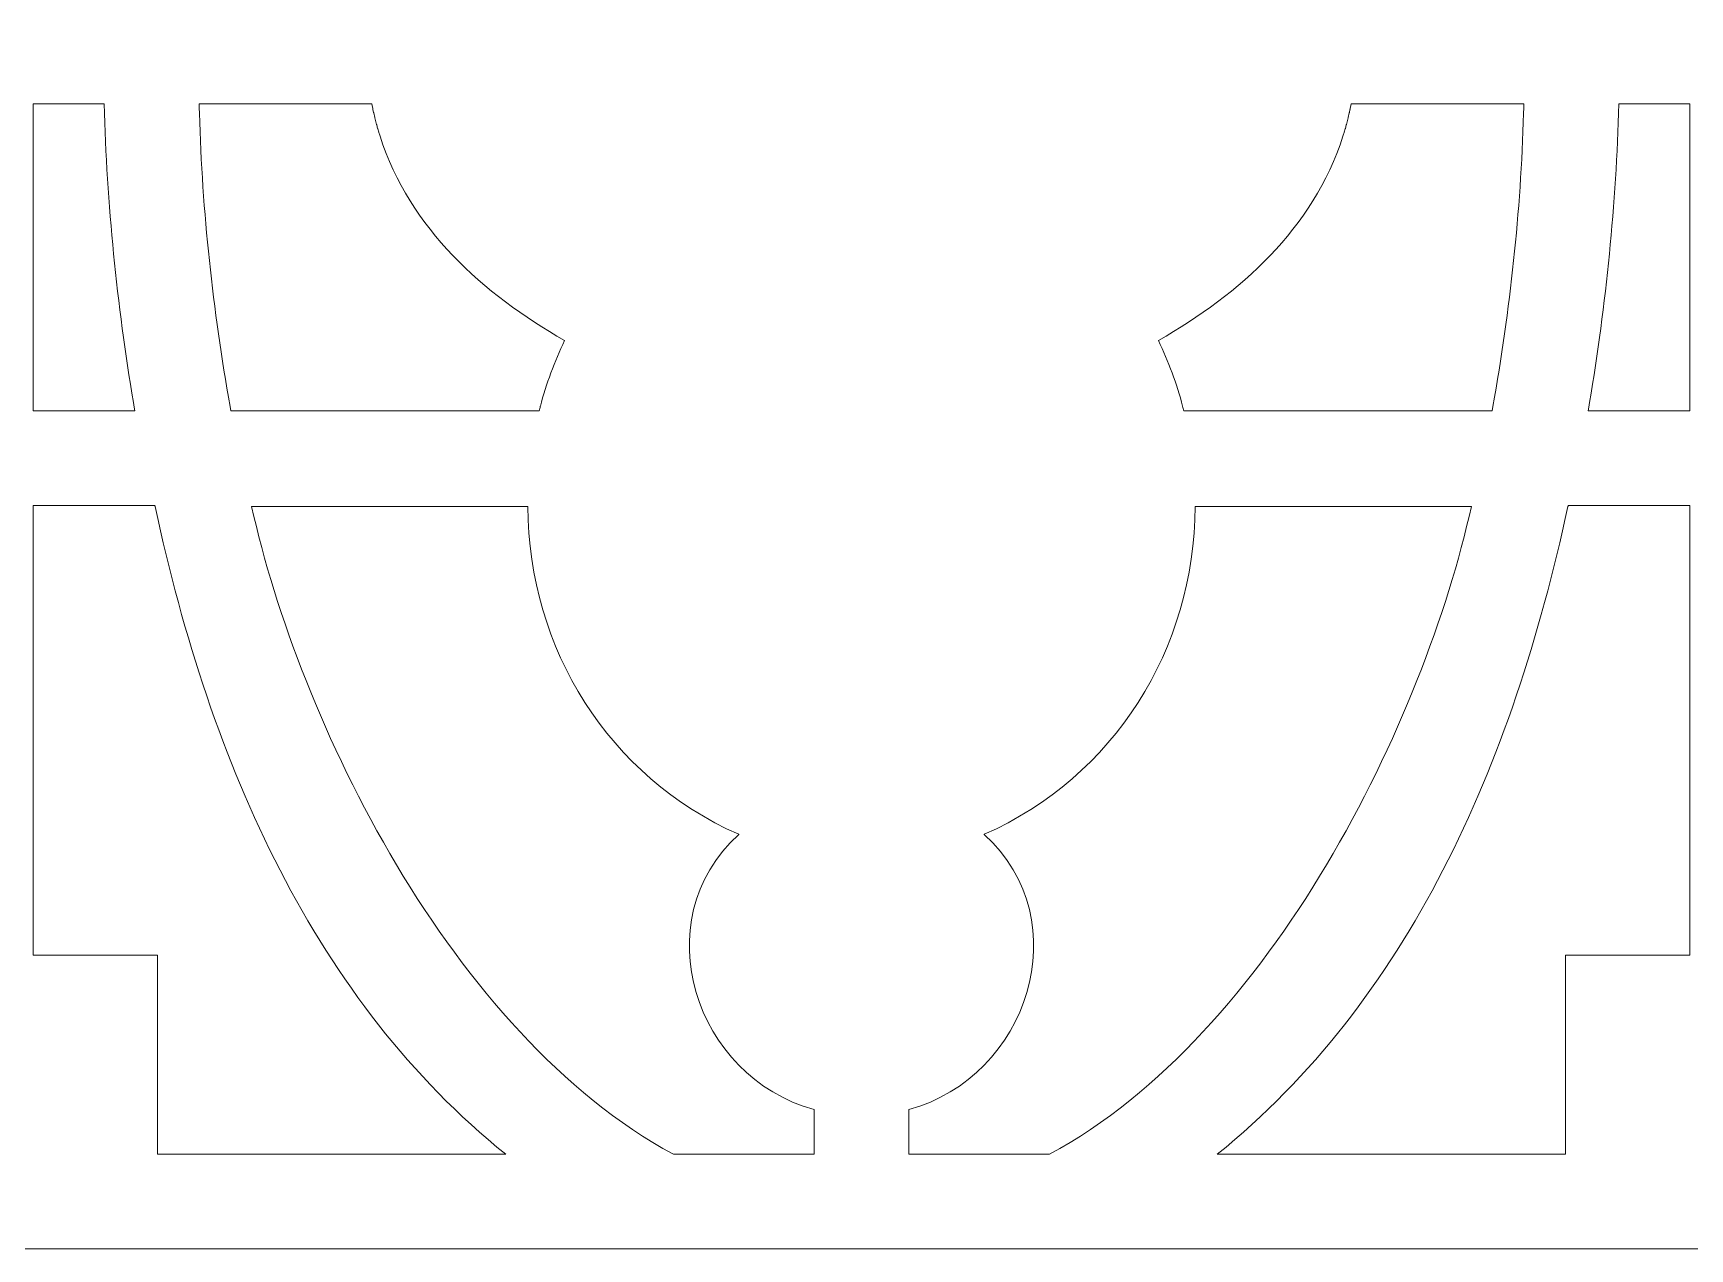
# Model space of a CAD drawing. Header units: centimetres. Extents: x -14.5 to -8.2, y -2.9 to 9.
# Drawn here: x -11.264 to -9.298, y -2.874 to -1.432 of the extents above; entities that cross this region are included whole.
import ezdxf

# ---------------------------------------------------------------- set-up
doc = ezdxf.new("R2010")
doc.units = ezdxf.units.CM
doc.header["$MEASUREMENT"] = 0
doc.layers.add('layer 1', color=7, linetype='Continuous')

msp = doc.modelspace()

# ---------------------------------------------------------------- linework, layer by layer
at = {"layer": 'layer 1', "color": 250, "lineweight": 9}
for points, knots in [([(-14.45908, 9.00076), (-14.45908, 9.00076), (-14.34683, 9.00076), (-14.34683, 9.00076), (-14.34683, 9.00076), (-14.34683, 9.00076), (-8.2929, 9.00076), (-8.2929, 9.00076), (-8.2929, 9.00076), (-8.2929, 9.00076), (-8.18065, 9.00076), (-8.18065, 9.00076), (-8.18065, 9.00076), (-8.18065, 9.00076), (-8.18065, 8.88851), (-8.18065, 8.88851), (-8.18065, 8.88851), (-8.18065, 8.88851), (-8.18065, -2.76204), (-8.18065, -2.76204), (-8.18065, -2.76204), (-8.18065, -2.76204), (-8.18065, -2.87429), (-8.18065, -2.87429), (-8.18065, -2.87429), (-8.18065, -2.87429), (-8.2929, -2.87429), (-8.2929, -2.87429), (-8.2929, -2.87429), (-8.2929, -2.87429), (-14.34683, -2.87429), (-14.34683, -2.87429), (-14.34683, -2.87429), (-14.34683, -2.87429), (-14.45908, -2.87429), (-14.45908, -2.87429), (-14.45908, -2.87429), (-14.45908, -2.87429), (-14.45908, -2.76204), (-14.45908, -2.76204), (-14.45908, -2.76204), (-14.45908, -2.76204), (-14.45908, 8.88851), (-14.45908, 8.88851), (-14.45908, 8.88851), (-14.45908, 8.88851), (-14.45908, 9.00076), (-14.45908, 9.00076)], [0, 0, 0, 0, 0.0769231, 0.0769231, 0.0769231, 0.0769231, 0.1538462, 0.1538462, 0.1538462, 0.1538462, 0.2307692, 0.2307692, 0.2307692, 0.2307692, 0.3076923, 0.3076923, 0.3076923, 0.3076923, 0.3846154, 0.3846154, 0.3846154, 0.3846154, 0.4615385, 0.4615385, 0.4615385, 0.4615385, 0.5384615, 0.5384615, 0.5384615, 0.5384615, 0.6153846, 0.6153846, 0.6153846, 0.6153846, 0.6923077, 0.6923077, 0.6923077, 0.6923077, 0.7692308, 0.7692308, 0.7692308, 0.7692308, 0.8461538, 0.8461538, 0.8461538, 0.8461538, 1, 1, 1, 1]), ([(-11.26361, -1.87989), (-11.26361, -1.87989), (-11.26361, -1.87565), (-11.26361, -1.87565), (-11.26361, -1.87565), (-11.26361, -1.87565), (-11.26361, -1.85899), (-11.26361, -1.85899), (-11.26361, -1.85899), (-11.26361, -1.85899), (-11.26361, -1.84231), (-11.26361, -1.84231), (-11.26361, -1.84231), (-11.26361, -1.84231), (-11.26361, -1.82565), (-11.26361, -1.82565), (-11.26361, -1.82565), (-11.26361, -1.82565), (-11.26361, -1.80898), (-11.26361, -1.80898), (-11.26361, -1.80898), (-11.26361, -1.80898), (-11.26361, -1.79231), (-11.26361, -1.79231), (-11.26361, -1.79231), (-11.26361, -1.79231), (-11.26361, -1.77565), (-11.26361, -1.77565), (-11.26361, -1.77565), (-11.26361, -1.77565), (-11.26361, -1.75897), (-11.26361, -1.75897), (-11.26361, -1.75897), (-11.26361, -1.75897), (-11.26361, -1.74231), (-11.26361, -1.74231), (-11.26361, -1.74231), (-11.26361, -1.74231), (-11.26361, -1.72563), (-11.26361, -1.72563), (-11.26361, -1.72563), (-11.26361, -1.72563), (-11.26361, -1.70897), (-11.26361, -1.70897), (-11.26361, -1.70897), (-11.26361, -1.70897), (-11.26361, -1.6923), (-11.26361, -1.6923), (-11.26361, -1.6923), (-11.26361, -1.6923), (-11.26361, -1.67563), (-11.26361, -1.67563), (-11.26361, -1.67563), (-11.26361, -1.67563), (-11.26361, -1.65896), (-11.26361, -1.65896), (-11.26361, -1.65896), (-11.26361, -1.65896), (-11.26361, -1.64229), (-11.26361, -1.64229), (-11.26361, -1.64229), (-11.26361, -1.64229), (-11.26361, -1.62562), (-11.26361, -1.62562), (-11.26361, -1.62562), (-11.26361, -1.62562), (-11.26361, -1.60896), (-11.26361, -1.60896), (-11.26361, -1.60896), (-11.26361, -1.60896), (-11.26361, -1.59229), (-11.26361, -1.59229), (-11.26361, -1.59229), (-11.26361, -1.59229), (-11.26361, -1.57562), (-11.26361, -1.57562), (-11.26361, -1.57562), (-11.26361, -1.57562), (-11.26361, -1.55895), (-11.26361, -1.55895), (-11.26361, -1.55895), (-11.26361, -1.55895), (-11.26361, -1.54228), (-11.26361, -1.54228), (-11.26361, -1.54228), (-11.26361, -1.54228), (-11.26361, -1.52561), (-11.26361, -1.52561), (-11.26361, -1.52561), (-11.26361, -1.52561), (-11.26361, -1.51558), (-11.26361, -1.51558), (-11.26361, -1.51558), (-11.26361, -1.51558), (-11.17931, -1.51558), (-11.17931, -1.51558), (-11.17931, -1.51558), (-11.17931, -1.51558), (-11.1793, -1.51558), (-11.1793, -1.51558), (-11.1793, -1.51558), (-11.17638, -1.63417), (-11.16407, -1.7529), (-11.14465, -1.86998), (-11.14465, -1.86998), (-11.14465, -1.86998), (-11.14464, -1.86998), (-11.14464, -1.86998), (-11.14464, -1.86998), (-11.14464, -1.86998), (-11.14463, -1.86998), (-11.14463, -1.86998), (-11.14463, -1.86998), (-11.14463, -1.86998), (-11.14462, -1.86998), (-11.14462, -1.86998), (-11.14462, -1.86998), (-11.14462, -1.86998), (-11.14367, -1.87546), (-11.14367, -1.87546), (-11.14367, -1.87546), (-11.14367, -1.87546), (-11.14366, -1.87546), (-11.14366, -1.87546), (-11.14366, -1.87546), (-11.14366, -1.87546), (-11.14365, -1.87546), (-11.14365, -1.87546), (-11.14365, -1.87546), (-11.14365, -1.87546), (-11.14363, -1.87546), (-11.14363, -1.87546), (-11.14363, -1.87546), (-11.14363, -1.87546), (-11.14289, -1.87989), (-11.14289, -1.87989), (-11.14289, -1.87989), (-11.14289, -1.87989), (-11.26361, -1.87989), (-11.26361, -1.87989)], [0, 0, 0, 0, 0.0277778, 0.0277778, 0.0277778, 0.0277778, 0.0555556, 0.0555556, 0.0555556, 0.0555556, 0.0833333, 0.0833333, 0.0833333, 0.0833333, 0.1111111, 0.1111111, 0.1111111, 0.1111111, 0.1388889, 0.1388889, 0.1388889, 0.1388889, 0.1666667, 0.1666667, 0.1666667, 0.1666667, 0.1944444, 0.1944444, 0.1944444, 0.1944444, 0.2222222, 0.2222222, 0.2222222, 0.2222222, 0.25, 0.25, 0.25, 0.25, 0.2777778, 0.2777778, 0.2777778, 0.2777778, 0.3055556, 0.3055556, 0.3055556, 0.3055556, 0.3333333, 0.3333333, 0.3333333, 0.3333333, 0.3611111, 0.3611111, 0.3611111, 0.3611111, 0.3888889, 0.3888889, 0.3888889, 0.3888889, 0.4166667, 0.4166667, 0.4166667, 0.4166667, 0.4444444, 0.4444444, 0.4444444, 0.4444444, 0.4722222, 0.4722222, 0.4722222, 0.4722222, 0.5, 0.5, 0.5, 0.5, 0.5277778, 0.5277778, 0.5277778, 0.5277778, 0.5555556, 0.5555556, 0.5555556, 0.5555556, 0.5833333, 0.5833333, 0.5833333, 0.5833333, 0.6111111, 0.6111111, 0.6111111, 0.6111111, 0.6388889, 0.6388889, 0.6388889, 0.6388889, 0.6666667, 0.6666667, 0.6666667, 0.6666667, 0.6944444, 0.6944444, 0.6944444, 0.6944444, 0.7222222, 0.7222222, 0.7222222, 0.7222222, 0.75, 0.75, 0.75, 0.75, 0.7777778, 0.7777778, 0.7777778, 0.7777778, 0.8055556, 0.8055556, 0.8055556, 0.8055556, 0.8333333, 0.8333333, 0.8333333, 0.8333333, 0.8611111, 0.8611111, 0.8611111, 0.8611111, 0.8888889, 0.8888889, 0.8888889, 0.8888889, 0.9166667, 0.9166667, 0.9166667, 0.9166667, 0.9444444, 0.9444444, 0.9444444, 0.9444444, 1, 1, 1, 1]), ([(-10.63315, -1.79634), (-10.73015, -1.74069), (-10.81654, -1.66395), (-10.85209, -1.55398), (-10.85209, -1.55398), (-10.85209, -1.55398), (-10.8521, -1.55398), (-10.8521, -1.55398), (-10.8521, -1.55398), (-10.8521, -1.55398), (-10.85251, -1.55274), (-10.85251, -1.55274), (-10.85251, -1.55274), (-10.85251, -1.55274), (-10.85252, -1.55274), (-10.85252, -1.55274), (-10.85252, -1.55274), (-10.85252, -1.55274), (-10.85346, -1.5496), (-10.85346, -1.5496), (-10.85346, -1.5496), (-10.85346, -1.5496), (-10.85347, -1.54961), (-10.85347, -1.54961), (-10.85347, -1.54961), (-10.85347, -1.54961), (-10.85364, -1.549), (-10.85364, -1.549), (-10.85364, -1.549), (-10.85364, -1.549), (-10.85364, -1.54901), (-10.85364, -1.54901), (-10.85364, -1.54901), (-10.85364, -1.54901), (-10.85367, -1.54897), (-10.85367, -1.54897), (-10.85367, -1.54897), (-10.85367, -1.54897), (-10.85368, -1.54895), (-10.85368, -1.54895), (-10.85368, -1.54895), (-10.85368, -1.54895), (-10.85475, -1.54523), (-10.85475, -1.54523), (-10.85475, -1.54523), (-10.85475, -1.54523), (-10.85476, -1.54519), (-10.85476, -1.54519), (-10.85476, -1.54519), (-10.85476, -1.54519), (-10.8549, -1.54467), (-10.8549, -1.54467), (-10.8549, -1.54467), (-10.8549, -1.54467), (-10.85492, -1.54467), (-10.85492, -1.54467), (-10.85492, -1.54467), (-10.85492, -1.54467), (-10.85606, -1.54053), (-10.85606, -1.54053), (-10.85606, -1.54053), (-10.85606, -1.54053), (-10.85607, -1.54053), (-10.85607, -1.54053), (-10.85607, -1.54053), (-10.85607, -1.54053), (-10.85619, -1.54003), (-10.85619, -1.54003), (-10.85619, -1.54003), (-10.85619, -1.54003), (-10.8562, -1.54004), (-10.8562, -1.54004), (-10.8562, -1.54004), (-10.8562, -1.54004), (-10.85742, -1.53535), (-10.85742, -1.53535), (-10.85742, -1.53535), (-10.85742, -1.53535), (-10.85744, -1.53535), (-10.85744, -1.53535), (-10.85744, -1.53535), (-10.85744, -1.53535), (-10.85745, -1.53527), (-10.85745, -1.53527), (-10.85745, -1.53527), (-10.85745, -1.53527), (-10.85746, -1.53527), (-10.85746, -1.53527), (-10.85746, -1.53527), (-10.85746, -1.53527), (-10.85821, -1.53221), (-10.85821, -1.53221), (-10.85821, -1.53221), (-10.85821, -1.53221), (-10.85822, -1.53221), (-10.85822, -1.53221), (-10.85822, -1.53221), (-10.85822, -1.53221), (-10.85834, -1.53162), (-10.85834, -1.53162), (-10.85834, -1.53162), (-10.85834, -1.53162), (-10.85835, -1.53162), (-10.85835, -1.53162), (-10.85835, -1.53162), (-10.85835, -1.53162), (-10.85959, -1.5263), (-10.85959, -1.5263), (-10.85959, -1.5263), (-10.85959, -1.5263), (-10.85959, -1.5263), (-10.85959, -1.5263), (-10.85959, -1.5263), (-10.85959, -1.5263), (-10.85971, -1.52575), (-10.85971, -1.52575), (-10.85971, -1.52575), (-10.85971, -1.52575), (-10.85972, -1.52572), (-10.85972, -1.52572), (-10.85972, -1.52572), (-10.85972, -1.52572), (-10.86045, -1.5222), (-10.86045, -1.5222), (-10.86045, -1.5222), (-10.86045, -1.5222), (-10.86046, -1.5222), (-10.86046, -1.5222), (-10.86046, -1.5222), (-10.86046, -1.5222), (-10.86056, -1.52164), (-10.86056, -1.52164), (-10.86056, -1.52164), (-10.86056, -1.52164), (-10.86058, -1.52164), (-10.86058, -1.52164), (-10.86058, -1.52164), (-10.86058, -1.52164), (-10.86071, -1.52095), (-10.86071, -1.52095), (-10.86071, -1.52095), (-10.86071, -1.52095), (-10.86072, -1.52095), (-10.86072, -1.52095), (-10.86072, -1.52095), (-10.86072, -1.52095), (-10.8614, -1.5175), (-10.8614, -1.5175), (-10.8614, -1.5175), (-10.8614, -1.5175), (-10.8614, -1.5175), (-10.8614, -1.5175), (-10.8614, -1.5175), (-10.8614, -1.5175), (-10.86177, -1.51558), (-10.86177, -1.51558), (-10.86177, -1.51558), (-10.86177, -1.51558), (-10.86178, -1.51558), (-10.86178, -1.51558), (-10.86178, -1.51558), (-10.86178, -1.51558), (-10.8618, -1.51558), (-10.8618, -1.51558), (-10.8618, -1.51558), (-10.8618, -1.51558), (-11.0667, -1.51558), (-11.0667, -1.51558), (-11.0667, -1.51558), (-11.0667, -1.51558), (-11.06658, -1.52047), (-11.06658, -1.52047), (-11.06658, -1.52047), (-11.06658, -1.52047), (-11.06657, -1.52047), (-11.06657, -1.52047), (-11.06657, -1.52047), (-11.06657, -1.52047), (-11.06655, -1.52047), (-11.06655, -1.52047), (-11.06655, -1.52047), (-11.06655, -1.52047), (-11.06656, -1.52049), (-11.06656, -1.52049), (-11.06656, -1.52049), (-11.06656, -1.52049), (-11.06642, -1.52642), (-11.06642, -1.52642), (-11.06642, -1.52642), (-11.06642, -1.52642), (-11.06641, -1.52642), (-11.06641, -1.52642), (-11.06641, -1.52642), (-11.06641, -1.52642), (-11.0664, -1.52642), (-11.0664, -1.52642), (-11.0664, -1.52642), (-11.0664, -1.52642), (-11.0664, -1.52645), (-11.0664, -1.52645), (-11.0664, -1.52645), (-11.06308, -1.64335), (-11.05036, -1.76001), (-11.03003, -1.87444), (-11.03003, -1.87444), (-11.03003, -1.87444), (-11.03002, -1.87444), (-11.03002, -1.87444), (-11.03002, -1.87444), (-11.03002, -1.87444), (-11.03001, -1.87444), (-11.03001, -1.87444), (-11.03001, -1.87444), (-11.03001, -1.87444), (-11.03, -1.87444), (-11.03, -1.87444), (-11.03, -1.87444), (-11.03, -1.87444), (-11.02905, -1.87989), (-11.02905, -1.87989), (-11.02905, -1.87989), (-11.02905, -1.87989), (-11.02903, -1.87989), (-11.02903, -1.87989), (-11.02903, -1.87989), (-11.02903, -1.87989), (-11.02902, -1.87989), (-11.02902, -1.87989), (-11.02902, -1.87989), (-11.02902, -1.87989), (-11.02901, -1.87989), (-11.02901, -1.87989), (-11.02901, -1.87989), (-11.02901, -1.87989), (-10.66336, -1.87989), (-10.66336, -1.87989), (-10.66336, -1.87989), (-10.66336, -1.87989), (-10.66334, -1.87989), (-10.66334, -1.87989), (-10.66334, -1.87989), (-10.66334, -1.87989), (-10.66299, -1.87852), (-10.66299, -1.87852), (-10.66299, -1.87852), (-10.66299, -1.87852), (-10.66298, -1.87852), (-10.66298, -1.87852), (-10.66298, -1.87852), (-10.66298, -1.87852), (-10.66265, -1.87715), (-10.66265, -1.87715), (-10.66265, -1.87715), (-10.66265, -1.87715), (-10.66264, -1.87715), (-10.66264, -1.87715), (-10.66264, -1.87715), (-10.66264, -1.87715), (-10.66228, -1.87577), (-10.66228, -1.87577), (-10.66228, -1.87577), (-10.66228, -1.87577), (-10.66227, -1.87577), (-10.66227, -1.87577), (-10.66227, -1.87577), (-10.66227, -1.87577), (-10.66195, -1.87442), (-10.66195, -1.87442), (-10.66195, -1.87442), (-10.66195, -1.87442), (-10.66193, -1.87442), (-10.66193, -1.87442), (-10.66193, -1.87442), (-10.65498, -1.84767), (-10.64515, -1.82134), (-10.63315, -1.79634)], [0, 0, 0, 0, 0.0142857, 0.0142857, 0.0142857, 0.0142857, 0.0285714, 0.0285714, 0.0285714, 0.0285714, 0.0428571, 0.0428571, 0.0428571, 0.0428571, 0.0571429, 0.0571429, 0.0571429, 0.0571429, 0.0714286, 0.0714286, 0.0714286, 0.0714286, 0.0857143, 0.0857143, 0.0857143, 0.0857143, 0.1, 0.1, 0.1, 0.1, 0.1142857, 0.1142857, 0.1142857, 0.1142857, 0.1285714, 0.1285714, 0.1285714, 0.1285714, 0.1428571, 0.1428571, 0.1428571, 0.1428571, 0.1571429, 0.1571429, 0.1571429, 0.1571429, 0.1714286, 0.1714286, 0.1714286, 0.1714286, 0.1857143, 0.1857143, 0.1857143, 0.1857143, 0.2, 0.2, 0.2, 0.2, 0.2142857, 0.2142857, 0.2142857, 0.2142857, 0.2285714, 0.2285714, 0.2285714, 0.2285714, 0.2428571, 0.2428571, 0.2428571, 0.2428571, 0.2571429, 0.2571429, 0.2571429, 0.2571429, 0.2714286, 0.2714286, 0.2714286, 0.2714286, 0.2857143, 0.2857143, 0.2857143, 0.2857143, 0.3, 0.3, 0.3, 0.3, 0.3142857, 0.3142857, 0.3142857, 0.3142857, 0.3285714, 0.3285714, 0.3285714, 0.3285714, 0.3428571, 0.3428571, 0.3428571, 0.3428571, 0.3571429, 0.3571429, 0.3571429, 0.3571429, 0.3714286, 0.3714286, 0.3714286, 0.3714286, 0.3857143, 0.3857143, 0.3857143, 0.3857143, 0.4, 0.4, 0.4, 0.4, 0.4142857, 0.4142857, 0.4142857, 0.4142857, 0.4285714, 0.4285714, 0.4285714, 0.4285714, 0.4428571, 0.4428571, 0.4428571, 0.4428571, 0.4571429, 0.4571429, 0.4571429, 0.4571429, 0.4714286, 0.4714286, 0.4714286, 0.4714286, 0.4857143, 0.4857143, 0.4857143, 0.4857143, 0.5, 0.5, 0.5, 0.5, 0.5142857, 0.5142857, 0.5142857, 0.5142857, 0.5285714, 0.5285714, 0.5285714, 0.5285714, 0.5428571, 0.5428571, 0.5428571, 0.5428571, 0.5571429, 0.5571429, 0.5571429, 0.5571429, 0.5714286, 0.5714286, 0.5714286, 0.5714286, 0.5857143, 0.5857143, 0.5857143, 0.5857143, 0.6, 0.6, 0.6, 0.6, 0.6142857, 0.6142857, 0.6142857, 0.6142857, 0.6285714, 0.6285714, 0.6285714, 0.6285714, 0.6428571, 0.6428571, 0.6428571, 0.6428571, 0.6571429, 0.6571429, 0.6571429, 0.6571429, 0.6714286, 0.6714286, 0.6714286, 0.6714286, 0.6857143, 0.6857143, 0.6857143, 0.6857143, 0.7, 0.7, 0.7, 0.7, 0.7142857, 0.7142857, 0.7142857, 0.7142857, 0.7285714, 0.7285714, 0.7285714, 0.7285714, 0.7428571, 0.7428571, 0.7428571, 0.7428571, 0.7571429, 0.7571429, 0.7571429, 0.7571429, 0.7714286, 0.7714286, 0.7714286, 0.7714286, 0.7857143, 0.7857143, 0.7857143, 0.7857143, 0.8, 0.8, 0.8, 0.8, 0.8142857, 0.8142857, 0.8142857, 0.8142857, 0.8285714, 0.8285714, 0.8285714, 0.8285714, 0.8428571, 0.8428571, 0.8428571, 0.8428571, 0.8571429, 0.8571429, 0.8571429, 0.8571429, 0.8714286, 0.8714286, 0.8714286, 0.8714286, 0.8857143, 0.8857143, 0.8857143, 0.8857143, 0.9, 0.9, 0.9, 0.9, 0.9142857, 0.9142857, 0.9142857, 0.9142857, 0.9285714, 0.9285714, 0.9285714, 0.9285714, 0.9428571, 0.9428571, 0.9428571, 0.9428571, 0.9571429, 0.9571429, 0.9571429, 0.9571429, 0.9714286, 0.9714286, 0.9714286, 0.9714286, 1, 1, 1, 1]), ([(-9.92872, -1.79634), (-9.83173, -1.74069), (-9.74533, -1.66395), (-9.70978, -1.55398), (-9.70978, -1.55398), (-9.70978, -1.55398), (-9.70977, -1.55398), (-9.70977, -1.55398), (-9.70977, -1.55398), (-9.70977, -1.55398), (-9.70937, -1.55274), (-9.70937, -1.55274), (-9.70937, -1.55274), (-9.70937, -1.55274), (-9.70936, -1.55274), (-9.70936, -1.55274), (-9.70936, -1.55274), (-9.70936, -1.55274), (-9.70841, -1.5496), (-9.70841, -1.5496), (-9.70841, -1.5496), (-9.70841, -1.5496), (-9.7084, -1.54961), (-9.7084, -1.54961), (-9.7084, -1.54961), (-9.7084, -1.54961), (-9.70824, -1.54901), (-9.70824, -1.54901), (-9.70824, -1.54901), (-9.70824, -1.54901), (-9.70822, -1.54901), (-9.70822, -1.54901), (-9.70822, -1.54901), (-9.70822, -1.54901), (-9.70821, -1.54895), (-9.70821, -1.54895), (-9.70821, -1.54895), (-9.70821, -1.54895), (-9.70821, -1.54895), (-9.70821, -1.54895), (-9.70821, -1.54895), (-9.70821, -1.54895), (-9.70711, -1.54521), (-9.70711, -1.54521), (-9.70711, -1.54521), (-9.70711, -1.54521), (-9.70711, -1.54521), (-9.70711, -1.54521), (-9.70711, -1.54521), (-9.70711, -1.54521), (-9.70695, -1.54467), (-9.70695, -1.54467), (-9.70695, -1.54467), (-9.70695, -1.54467), (-9.70695, -1.54467), (-9.70695, -1.54467), (-9.70695, -1.54467), (-9.70695, -1.54467), (-9.70581, -1.54052), (-9.70581, -1.54052), (-9.70581, -1.54052), (-9.70581, -1.54052), (-9.70579, -1.54053), (-9.70579, -1.54053), (-9.70579, -1.54053), (-9.70579, -1.54053), (-9.70568, -1.54004), (-9.70568, -1.54004), (-9.70568, -1.54004), (-9.70568, -1.54004), (-9.70567, -1.54004), (-9.70567, -1.54004), (-9.70567, -1.54004), (-9.70567, -1.54004), (-9.70445, -1.53535), (-9.70445, -1.53535), (-9.70445, -1.53535), (-9.70445, -1.53535), (-9.70444, -1.53535), (-9.70444, -1.53535), (-9.70444, -1.53535), (-9.70444, -1.53535), (-9.70443, -1.53527), (-9.70443, -1.53527), (-9.70443, -1.53527), (-9.70443, -1.53527), (-9.70442, -1.53527), (-9.70442, -1.53527), (-9.70442, -1.53527), (-9.70442, -1.53527), (-9.70366, -1.53221), (-9.70366, -1.53221), (-9.70366, -1.53221), (-9.70366, -1.53221), (-9.70365, -1.53221), (-9.70365, -1.53221), (-9.70365, -1.53221), (-9.70365, -1.53221), (-9.70354, -1.53162), (-9.70354, -1.53162), (-9.70354, -1.53162), (-9.70354, -1.53162), (-9.70351, -1.53162), (-9.70351, -1.53162), (-9.70351, -1.53162), (-9.70351, -1.53162), (-9.7023, -1.5263), (-9.7023, -1.5263), (-9.7023, -1.5263), (-9.7023, -1.5263), (-9.70228, -1.5263), (-9.70228, -1.5263), (-9.70228, -1.5263), (-9.70228, -1.5263), (-9.70219, -1.52573), (-9.70219, -1.52573), (-9.70219, -1.52573), (-9.70219, -1.52573), (-9.70216, -1.52572), (-9.70216, -1.52572), (-9.70216, -1.52572), (-9.70216, -1.52572), (-9.70142, -1.5222), (-9.70142, -1.5222), (-9.70142, -1.5222), (-9.70142, -1.5222), (-9.70141, -1.5222), (-9.70141, -1.5222), (-9.70141, -1.5222), (-9.70141, -1.5222), (-9.70131, -1.52164), (-9.70131, -1.52164), (-9.70131, -1.52164), (-9.70131, -1.52164), (-9.7013, -1.52164), (-9.7013, -1.52164), (-9.7013, -1.52164), (-9.7013, -1.52164), (-9.70116, -1.52095), (-9.70116, -1.52095), (-9.70116, -1.52095), (-9.70116, -1.52095), (-9.70115, -1.52095), (-9.70115, -1.52095), (-9.70115, -1.52095), (-9.70115, -1.52095), (-9.70048, -1.5175), (-9.70048, -1.5175), (-9.70048, -1.5175), (-9.70048, -1.5175), (-9.70046, -1.5175), (-9.70046, -1.5175), (-9.70046, -1.5175), (-9.70046, -1.5175), (-9.70009, -1.51558), (-9.70009, -1.51558), (-9.70009, -1.51558), (-9.70009, -1.51558), (-9.70009, -1.51558), (-9.70009, -1.51558), (-9.70009, -1.51558), (-9.70009, -1.51558), (-9.70009, -1.51558), (-9.70009, -1.51558), (-9.70009, -1.51558), (-9.70009, -1.51558), (-9.49516, -1.51558), (-9.49516, -1.51558), (-9.49516, -1.51558), (-9.49516, -1.51558), (-9.49529, -1.5205), (-9.49529, -1.5205), (-9.49529, -1.5205), (-9.49529, -1.5205), (-9.4953, -1.52047), (-9.4953, -1.52047), (-9.4953, -1.52047), (-9.4953, -1.52047), (-9.49531, -1.52047), (-9.49531, -1.52047), (-9.49531, -1.52047), (-9.49531, -1.52047), (-9.49531, -1.52049), (-9.49531, -1.52049), (-9.49531, -1.52049), (-9.49531, -1.52049), (-9.49545, -1.52642), (-9.49545, -1.52642), (-9.49545, -1.52642), (-9.49545, -1.52642), (-9.49546, -1.52642), (-9.49546, -1.52642), (-9.49546, -1.52642), (-9.49546, -1.52642), (-9.49547, -1.52642), (-9.49547, -1.52642), (-9.49547, -1.52642), (-9.49547, -1.52642), (-9.49547, -1.52645), (-9.49547, -1.52645), (-9.49547, -1.52645), (-9.49879, -1.64335), (-9.51151, -1.76), (-9.53183, -1.87444), (-9.53183, -1.87444), (-9.53183, -1.87444), (-9.53185, -1.87444), (-9.53185, -1.87444), (-9.53185, -1.87444), (-9.53185, -1.87444), (-9.53186, -1.87444), (-9.53186, -1.87444), (-9.53186, -1.87444), (-9.53186, -1.87444), (-9.53187, -1.87444), (-9.53187, -1.87444), (-9.53187, -1.87444), (-9.53187, -1.87444), (-9.53283, -1.87989), (-9.53283, -1.87989), (-9.53283, -1.87989), (-9.53283, -1.87989), (-9.53284, -1.87989), (-9.53284, -1.87989), (-9.53284, -1.87989), (-9.53284, -1.87989), (-9.53285, -1.87989), (-9.53285, -1.87989), (-9.53285, -1.87989), (-9.53285, -1.87989), (-9.53286, -1.87988), (-9.53286, -1.87988), (-9.53286, -1.87988), (-9.53286, -1.87988), (-9.89852, -1.87989), (-9.89852, -1.87989), (-9.89852, -1.87989), (-9.89852, -1.87989), (-9.89852, -1.87989), (-9.89852, -1.87989), (-9.89852, -1.87989), (-9.89852, -1.87989), (-9.89889, -1.87852), (-9.89889, -1.87852), (-9.89889, -1.87852), (-9.89889, -1.87852), (-9.8989, -1.87852), (-9.8989, -1.87852), (-9.8989, -1.87852), (-9.8989, -1.87852), (-9.89922, -1.87715), (-9.89922, -1.87715), (-9.89922, -1.87715), (-9.89922, -1.87715), (-9.89923, -1.87715), (-9.89923, -1.87715), (-9.89923, -1.87715), (-9.89923, -1.87715), (-9.89958, -1.87577), (-9.89958, -1.87577), (-9.89958, -1.87577), (-9.89958, -1.87577), (-9.8996, -1.87577), (-9.8996, -1.87577), (-9.8996, -1.87577), (-9.8996, -1.87577), (-9.89993, -1.87441), (-9.89993, -1.87441), (-9.89993, -1.87441), (-9.89993, -1.87441), (-9.89994, -1.87442), (-9.89994, -1.87442), (-9.89994, -1.87442), (-9.9069, -1.84766), (-9.91672, -1.82133), (-9.92872, -1.79634)], [0, 0, 0, 0, 0.0142857, 0.0142857, 0.0142857, 0.0142857, 0.0285714, 0.0285714, 0.0285714, 0.0285714, 0.0428571, 0.0428571, 0.0428571, 0.0428571, 0.0571429, 0.0571429, 0.0571429, 0.0571429, 0.0714286, 0.0714286, 0.0714286, 0.0714286, 0.0857143, 0.0857143, 0.0857143, 0.0857143, 0.1, 0.1, 0.1, 0.1, 0.1142857, 0.1142857, 0.1142857, 0.1142857, 0.1285714, 0.1285714, 0.1285714, 0.1285714, 0.1428571, 0.1428571, 0.1428571, 0.1428571, 0.1571429, 0.1571429, 0.1571429, 0.1571429, 0.1714286, 0.1714286, 0.1714286, 0.1714286, 0.1857143, 0.1857143, 0.1857143, 0.1857143, 0.2, 0.2, 0.2, 0.2, 0.2142857, 0.2142857, 0.2142857, 0.2142857, 0.2285714, 0.2285714, 0.2285714, 0.2285714, 0.2428571, 0.2428571, 0.2428571, 0.2428571, 0.2571429, 0.2571429, 0.2571429, 0.2571429, 0.2714286, 0.2714286, 0.2714286, 0.2714286, 0.2857143, 0.2857143, 0.2857143, 0.2857143, 0.3, 0.3, 0.3, 0.3, 0.3142857, 0.3142857, 0.3142857, 0.3142857, 0.3285714, 0.3285714, 0.3285714, 0.3285714, 0.3428571, 0.3428571, 0.3428571, 0.3428571, 0.3571429, 0.3571429, 0.3571429, 0.3571429, 0.3714286, 0.3714286, 0.3714286, 0.3714286, 0.3857143, 0.3857143, 0.3857143, 0.3857143, 0.4, 0.4, 0.4, 0.4, 0.4142857, 0.4142857, 0.4142857, 0.4142857, 0.4285714, 0.4285714, 0.4285714, 0.4285714, 0.4428571, 0.4428571, 0.4428571, 0.4428571, 0.4571429, 0.4571429, 0.4571429, 0.4571429, 0.4714286, 0.4714286, 0.4714286, 0.4714286, 0.4857143, 0.4857143, 0.4857143, 0.4857143, 0.5, 0.5, 0.5, 0.5, 0.5142857, 0.5142857, 0.5142857, 0.5142857, 0.5285714, 0.5285714, 0.5285714, 0.5285714, 0.5428571, 0.5428571, 0.5428571, 0.5428571, 0.5571429, 0.5571429, 0.5571429, 0.5571429, 0.5714286, 0.5714286, 0.5714286, 0.5714286, 0.5857143, 0.5857143, 0.5857143, 0.5857143, 0.6, 0.6, 0.6, 0.6, 0.6142857, 0.6142857, 0.6142857, 0.6142857, 0.6285714, 0.6285714, 0.6285714, 0.6285714, 0.6428571, 0.6428571, 0.6428571, 0.6428571, 0.6571429, 0.6571429, 0.6571429, 0.6571429, 0.6714286, 0.6714286, 0.6714286, 0.6714286, 0.6857143, 0.6857143, 0.6857143, 0.6857143, 0.7, 0.7, 0.7, 0.7, 0.7142857, 0.7142857, 0.7142857, 0.7142857, 0.7285714, 0.7285714, 0.7285714, 0.7285714, 0.7428571, 0.7428571, 0.7428571, 0.7428571, 0.7571429, 0.7571429, 0.7571429, 0.7571429, 0.7714286, 0.7714286, 0.7714286, 0.7714286, 0.7857143, 0.7857143, 0.7857143, 0.7857143, 0.8, 0.8, 0.8, 0.8, 0.8142857, 0.8142857, 0.8142857, 0.8142857, 0.8285714, 0.8285714, 0.8285714, 0.8285714, 0.8428571, 0.8428571, 0.8428571, 0.8428571, 0.8571429, 0.8571429, 0.8571429, 0.8571429, 0.8714286, 0.8714286, 0.8714286, 0.8714286, 0.8857143, 0.8857143, 0.8857143, 0.8857143, 0.9, 0.9, 0.9, 0.9, 0.9142857, 0.9142857, 0.9142857, 0.9142857, 0.9285714, 0.9285714, 0.9285714, 0.9285714, 0.9428571, 0.9428571, 0.9428571, 0.9428571, 0.9571429, 0.9571429, 0.9571429, 0.9571429, 0.9714286, 0.9714286, 0.9714286, 0.9714286, 1, 1, 1, 1]), ([(-9.38258, -1.51558), (-9.38258, -1.51558), (-9.38257, -1.51555), (-9.38257, -1.51555), (-9.38257, -1.51555), (-9.38257, -1.51555), (-9.29827, -1.51558), (-9.29827, -1.51558), (-9.29827, -1.51558), (-9.29827, -1.51558), (-9.29827, -1.52562), (-9.29827, -1.52562), (-9.29827, -1.52562), (-9.29827, -1.52562), (-9.29827, -1.54228), (-9.29827, -1.54228), (-9.29827, -1.54228), (-9.29827, -1.54228), (-9.29827, -1.55895), (-9.29827, -1.55895), (-9.29827, -1.55895), (-9.29827, -1.55895), (-9.29827, -1.57563), (-9.29827, -1.57563), (-9.29827, -1.57563), (-9.29827, -1.57563), (-9.29827, -1.59229), (-9.29827, -1.59229), (-9.29827, -1.59229), (-9.29827, -1.59229), (-9.29827, -1.60896), (-9.29827, -1.60896), (-9.29827, -1.60896), (-9.29827, -1.60896), (-9.29827, -1.62562), (-9.29827, -1.62562), (-9.29827, -1.62562), (-9.29827, -1.62562), (-9.29829, -1.64229), (-9.29829, -1.64229), (-9.29829, -1.64229), (-9.29829, -1.64229), (-9.29826, -1.65896), (-9.29826, -1.65896), (-9.29826, -1.65896), (-9.29826, -1.65896), (-9.29826, -1.67563), (-9.29826, -1.67563), (-9.29826, -1.67563), (-9.29826, -1.67563), (-9.29827, -1.6923), (-9.29827, -1.6923), (-9.29827, -1.6923), (-9.29827, -1.6923), (-9.29827, -1.70897), (-9.29827, -1.70897), (-9.29827, -1.70897), (-9.29827, -1.70897), (-9.29827, -1.72565), (-9.29827, -1.72565), (-9.29827, -1.72565), (-9.29827, -1.72565), (-9.29827, -1.74231), (-9.29827, -1.74231), (-9.29827, -1.74231), (-9.29827, -1.74231), (-9.29829, -1.75898), (-9.29829, -1.75898), (-9.29829, -1.75898), (-9.29829, -1.75898), (-9.29827, -1.77565), (-9.29827, -1.77565), (-9.29827, -1.77565), (-9.29827, -1.77565), (-9.29827, -1.79231), (-9.29827, -1.79231), (-9.29827, -1.79231), (-9.29827, -1.79231), (-9.29827, -1.80898), (-9.29827, -1.80898), (-9.29827, -1.80898), (-9.29827, -1.80898), (-9.29828, -1.82565), (-9.29828, -1.82565), (-9.29828, -1.82565), (-9.29828, -1.82565), (-9.29827, -1.84231), (-9.29827, -1.84231), (-9.29827, -1.84231), (-9.29827, -1.84231), (-9.29827, -1.85899), (-9.29827, -1.85899), (-9.29827, -1.85899), (-9.29827, -1.85899), (-9.29827, -1.87565), (-9.29827, -1.87565), (-9.29827, -1.87565), (-9.29827, -1.87565), (-9.29827, -1.87989), (-9.29827, -1.87989), (-9.29827, -1.87989), (-9.29827, -1.87989), (-9.41898, -1.87989), (-9.41898, -1.87989), (-9.41898, -1.87989), (-9.41898, -1.87989), (-9.41823, -1.87546), (-9.41823, -1.87546), (-9.41823, -1.87546), (-9.41823, -1.87546), (-9.41822, -1.87546), (-9.41822, -1.87546), (-9.41822, -1.87546), (-9.41822, -1.87546), (-9.41821, -1.87546), (-9.41821, -1.87546), (-9.41821, -1.87546), (-9.41821, -1.87546), (-9.4182, -1.87546), (-9.4182, -1.87546), (-9.4182, -1.87546), (-9.4182, -1.87546), (-9.41725, -1.86998), (-9.41725, -1.86998), (-9.41725, -1.86998), (-9.41725, -1.86998), (-9.41724, -1.86998), (-9.41724, -1.86998), (-9.41724, -1.86998), (-9.41724, -1.86998), (-9.41723, -1.86998), (-9.41723, -1.86998), (-9.41723, -1.86998), (-9.41723, -1.86998), (-9.41722, -1.86998), (-9.41722, -1.86998), (-9.41722, -1.86998), (-9.39779, -1.7529), (-9.38549, -1.63417), (-9.38258, -1.51558)], [0, 0, 0, 0, 0.0277778, 0.0277778, 0.0277778, 0.0277778, 0.0555556, 0.0555556, 0.0555556, 0.0555556, 0.0833333, 0.0833333, 0.0833333, 0.0833333, 0.1111111, 0.1111111, 0.1111111, 0.1111111, 0.1388889, 0.1388889, 0.1388889, 0.1388889, 0.1666667, 0.1666667, 0.1666667, 0.1666667, 0.1944444, 0.1944444, 0.1944444, 0.1944444, 0.2222222, 0.2222222, 0.2222222, 0.2222222, 0.25, 0.25, 0.25, 0.25, 0.2777778, 0.2777778, 0.2777778, 0.2777778, 0.3055556, 0.3055556, 0.3055556, 0.3055556, 0.3333333, 0.3333333, 0.3333333, 0.3333333, 0.3611111, 0.3611111, 0.3611111, 0.3611111, 0.3888889, 0.3888889, 0.3888889, 0.3888889, 0.4166667, 0.4166667, 0.4166667, 0.4166667, 0.4444444, 0.4444444, 0.4444444, 0.4444444, 0.4722222, 0.4722222, 0.4722222, 0.4722222, 0.5, 0.5, 0.5, 0.5, 0.5277778, 0.5277778, 0.5277778, 0.5277778, 0.5555556, 0.5555556, 0.5555556, 0.5555556, 0.5833333, 0.5833333, 0.5833333, 0.5833333, 0.6111111, 0.6111111, 0.6111111, 0.6111111, 0.6388889, 0.6388889, 0.6388889, 0.6388889, 0.6666667, 0.6666667, 0.6666667, 0.6666667, 0.6944444, 0.6944444, 0.6944444, 0.6944444, 0.7222222, 0.7222222, 0.7222222, 0.7222222, 0.75, 0.75, 0.75, 0.75, 0.7777778, 0.7777778, 0.7777778, 0.7777778, 0.8055556, 0.8055556, 0.8055556, 0.8055556, 0.8333333, 0.8333333, 0.8333333, 0.8333333, 0.8611111, 0.8611111, 0.8611111, 0.8611111, 0.8888889, 0.8888889, 0.8888889, 0.8888889, 0.9166667, 0.9166667, 0.9166667, 0.9166667, 0.9444444, 0.9444444, 0.9444444, 0.9444444, 1, 1, 1, 1]), ([(-11.11603, -2.76204), (-11.11603, -2.76204), (-10.70305, -2.76204), (-10.70305, -2.76204), (-10.70305, -2.76204), (-10.92865, -2.57969), (-11.05264, -2.30172), (-11.11897, -1.99316), (-11.11897, -1.99316), (-11.11897, -1.99316), (-11.11904, -1.99286), (-11.11904, -1.99286), (-11.11904, -1.99286), (-11.11904, -1.99286), (-11.11906, -1.99282), (-11.11906, -1.99282), (-11.11906, -1.99282), (-11.11906, -1.99282), (-11.11913, -1.99248), (-11.11913, -1.99248), (-11.11913, -1.99248), (-11.11913, -1.99248), (-11.11913, -1.99248), (-11.11913, -1.99248), (-11.11913, -1.99248), (-11.11913, -1.99248), (-11.11923, -1.99214), (-11.11923, -1.99214), (-11.11923, -1.99214), (-11.11923, -1.99214), (-11.11924, -1.99214), (-11.11924, -1.99214), (-11.11924, -1.99214), (-11.11924, -1.99214), (-11.26361, -1.99214), (-11.26361, -1.99214), (-11.26361, -1.99214), (-11.26361, -1.99214), (-11.2636, -2.52578), (-11.2636, -2.52578), (-11.2636, -2.52578), (-11.2636, -2.52578), (-11.12196, -2.52578), (-11.12196, -2.52578), (-11.12196, -2.52578), (-11.12196, -2.52578), (-11.11603, -2.52578), (-11.11603, -2.52578), (-11.11603, -2.52578), (-11.11603, -2.52578), (-11.11603, -2.76204), (-11.11603, -2.76204)], [0, 0, 0, 0, 0.0714286, 0.0714286, 0.0714286, 0.0714286, 0.1428571, 0.1428571, 0.1428571, 0.1428571, 0.2142857, 0.2142857, 0.2142857, 0.2142857, 0.2857143, 0.2857143, 0.2857143, 0.2857143, 0.3571429, 0.3571429, 0.3571429, 0.3571429, 0.4285714, 0.4285714, 0.4285714, 0.4285714, 0.5, 0.5, 0.5, 0.5, 0.5714286, 0.5714286, 0.5714286, 0.5714286, 0.6428571, 0.6428571, 0.6428571, 0.6428571, 0.7142857, 0.7142857, 0.7142857, 0.7142857, 0.7857143, 0.7857143, 0.7857143, 0.7857143, 0.8571429, 0.8571429, 0.8571429, 0.8571429, 1, 1, 1, 1]), ([(-10.5041, -2.76204), (-10.5041, -2.76204), (-10.33721, -2.76204), (-10.33721, -2.76204), (-10.33721, -2.76204), (-10.33721, -2.76204), (-10.33721, -2.70902), (-10.33721, -2.70902), (-10.33721, -2.70902), (-10.47834, -2.67015), (-10.53941, -2.48572), (-10.42657, -2.38236), (-10.42657, -2.38236), (-10.42657, -2.38236), (-10.42658, -2.38234), (-10.42658, -2.38234), (-10.42658, -2.38234), (-10.58112, -2.31376), (-10.6756, -2.1631), (-10.67673, -1.99315), (-10.67673, -1.99315), (-10.67673, -1.99315), (-11.00444, -1.99315), (-11.00444, -1.99315), (-11.00444, -1.99315), (-10.94853, -2.24624), (-10.76868, -2.61832), (-10.5041, -2.76204)], [0, 0, 0, 0, 0.125, 0.125, 0.125, 0.125, 0.25, 0.25, 0.25, 0.25, 0.375, 0.375, 0.375, 0.375, 0.5, 0.5, 0.5, 0.5, 0.625, 0.625, 0.625, 0.625, 0.75, 0.75, 0.75, 0.75, 1, 1, 1, 1]), ([(-10.22466, -2.76204), (-10.22466, -2.76204), (-10.0578, -2.76204), (-10.0578, -2.76204), (-10.0578, -2.76204), (-9.79321, -2.61832), (-9.61334, -2.24624), (-9.55743, -1.99315), (-9.55743, -1.99315), (-9.55743, -1.99315), (-9.88513, -1.99315), (-9.88513, -1.99315), (-9.88513, -1.99315), (-9.88627, -2.1631), (-9.98078, -2.31376), (-10.13528, -2.38234), (-10.13528, -2.38234), (-10.13528, -2.38234), (-10.13531, -2.38237), (-10.13531, -2.38237), (-10.13531, -2.38237), (-10.02246, -2.48572), (-10.08353, -2.67015), (-10.22466, -2.70902), (-10.22466, -2.70902), (-10.22466, -2.70902), (-10.22466, -2.76204), (-10.22466, -2.76204)], [0, 0, 0, 0, 0.125, 0.125, 0.125, 0.125, 0.25, 0.25, 0.25, 0.25, 0.375, 0.375, 0.375, 0.375, 0.5, 0.5, 0.5, 0.5, 0.625, 0.625, 0.625, 0.625, 0.75, 0.75, 0.75, 0.75, 1, 1, 1, 1]), ([(-9.85888, -2.76204), (-9.85888, -2.76204), (-9.44586, -2.76204), (-9.44586, -2.76204), (-9.44586, -2.76204), (-9.44586, -2.76204), (-9.44586, -2.52578), (-9.44586, -2.52578), (-9.44586, -2.52578), (-9.44586, -2.52578), (-9.4399, -2.52578), (-9.4399, -2.52578), (-9.4399, -2.52578), (-9.4399, -2.52578), (-9.29827, -2.52578), (-9.29827, -2.52578), (-9.29827, -2.52578), (-9.29827, -2.52578), (-9.29827, -1.99214), (-9.29827, -1.99214), (-9.29827, -1.99214), (-9.29827, -1.99214), (-9.44264, -1.99214), (-9.44264, -1.99214), (-9.44264, -1.99214), (-9.44264, -1.99214), (-9.44265, -1.99214), (-9.44265, -1.99214), (-9.44265, -1.99214), (-9.44265, -1.99214), (-9.44273, -1.99248), (-9.44273, -1.99248), (-9.44273, -1.99248), (-9.44273, -1.99248), (-9.44274, -1.99248), (-9.44274, -1.99248), (-9.44274, -1.99248), (-9.44274, -1.99248), (-9.4428, -1.99282), (-9.4428, -1.99282), (-9.4428, -1.99282), (-9.4428, -1.99282), (-9.4428, -1.99283), (-9.4428, -1.99283), (-9.4428, -1.99283), (-9.4428, -1.99283), (-9.44292, -1.99315), (-9.44292, -1.99315), (-9.44292, -1.99315), (-9.50922, -2.30169), (-9.63327, -2.57968), (-9.85888, -2.76204)], [0, 0, 0, 0, 0.0714286, 0.0714286, 0.0714286, 0.0714286, 0.1428571, 0.1428571, 0.1428571, 0.1428571, 0.2142857, 0.2142857, 0.2142857, 0.2142857, 0.2857143, 0.2857143, 0.2857143, 0.2857143, 0.3571429, 0.3571429, 0.3571429, 0.3571429, 0.4285714, 0.4285714, 0.4285714, 0.4285714, 0.5, 0.5, 0.5, 0.5, 0.5714286, 0.5714286, 0.5714286, 0.5714286, 0.6428571, 0.6428571, 0.6428571, 0.6428571, 0.7142857, 0.7142857, 0.7142857, 0.7142857, 0.7857143, 0.7857143, 0.7857143, 0.7857143, 0.8571429, 0.8571429, 0.8571429, 0.8571429, 1, 1, 1, 1])]:
    msp.add_open_spline(points, degree=3, knots=knots, dxfattribs=at)

doc.saveas('drawing.dxf')
